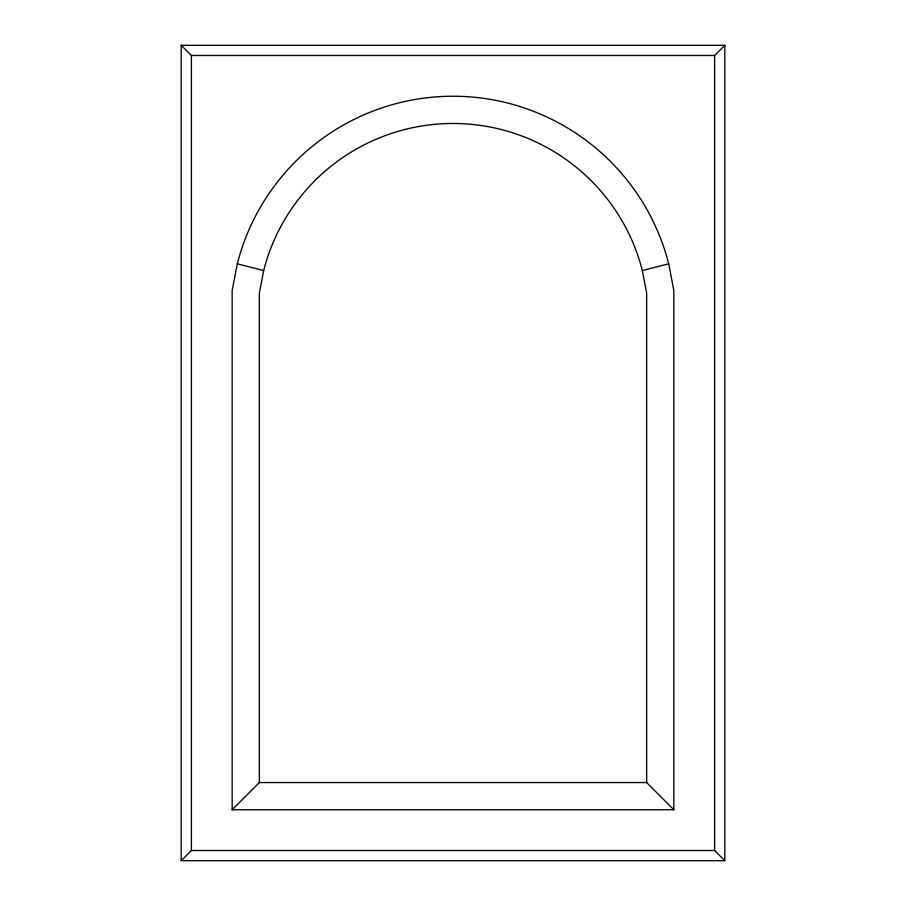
<?xml version="1.0" encoding="UTF-8"?>
<svg xmlns="http://www.w3.org/2000/svg" width="906" height="906" viewBox="0 0 906 906"><rect width="100%" height="100%" fill="white"/><g stroke="black" fill="none" stroke-linecap="round" stroke-linejoin="round"><path stroke-width="1.36" d="M237.293 263.816L232.163 290.52L232.163 809.738L673.838 809.738L673.838 290.52L668.707 263.816A222.616 222.616 0 0 0 237.293 263.816L263.68 270.543A195.39 195.39 0 0 1 642.32 270.543L668.707 263.816M263.68 270.543L259.343 293.114L259.343 782.558L232.163 809.738M724.8 860.7L714.608 850.508L714.608 55.492L724.8 45.3L181.2 45.3L181.2 860.7L724.8 860.7L724.8 45.3M181.2 860.7L191.393 850.508L191.393 55.492L181.2 45.3M191.393 55.492L714.608 55.492M259.343 782.558L646.658 782.558L673.838 809.738M191.393 850.508L714.608 850.508M642.32 270.543L646.658 293.114L646.658 782.558"/></g></svg>
